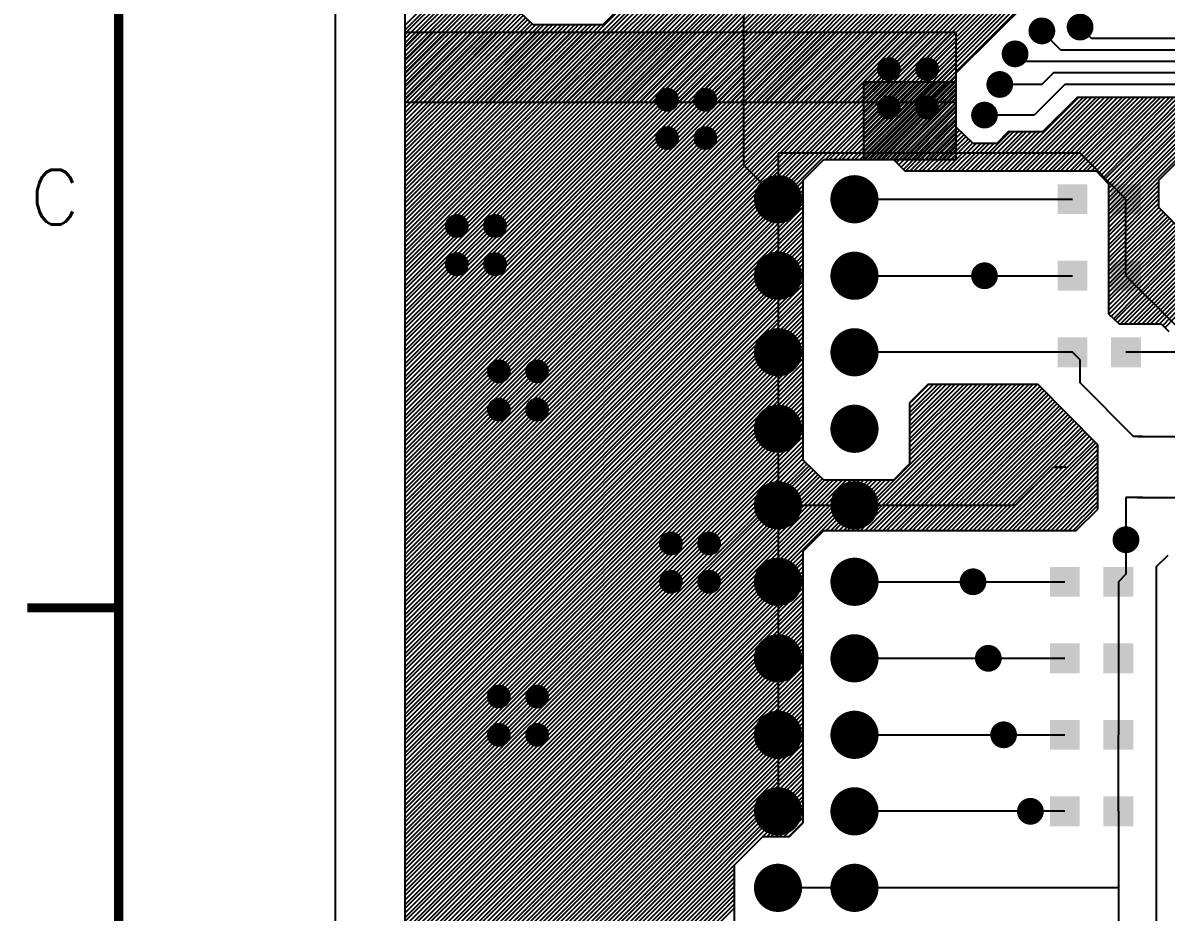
# Model space of a CAD drawing. Extents: x 295 to 953, y 10 to 290.
# Drawn here: x 486.7 to 549.4, y 133.3 to 182 of the extents above; entities that cross this region are included whole.
import ezdxf
from ezdxf.enums import TextEntityAlignment as Align

# ---------------------------------------------------------------- set-up
doc = ezdxf.new("R2010")
doc.units = 0
doc.header["$LTSCALE"] = 5
doc.header["$MEASUREMENT"] = 0
doc.layers.get('0').update_dxf_attribs({"linetype": 'CONTINUOUS', "lineweight": 25})
for name, color, linetype in [('ART01_PHO', 7, 'CONTINUOUS'), ('문자', 4, 'CONTINUOUS'), ('테두리', 3, 'CONTINUOUS')]:
    doc.layers.add(name, color=color, linetype=linetype)
doc.styles.get("Standard").update_dxf_attribs({"font": 'simplex.shx'})

# ---------------------------------------------------------------- blocks, each defined once
blk = doc.blocks.new('C')
at = {"layer": '테두리', "const_width": 0.5}
for points in [[(15, 285), (15, 15), (405, 15), (405, 285), (15, 285)], [(10, 150), (15, 150)]]:
    blk.add_lwpolyline(points, dxfattribs=at)
at = {"layer": '문자'}
blk.add_text('C', height=3, dxfattribs=at).set_placement((11.5, 172.5), align=Align.MIDDLE)

msp = doc.modelspace()

# ---------------------------------------------------------------- linework, layer by layer
for points, const_width in [([(542.201, 181.603, 1), (542.935, 181.603, 1)], 0.733), ([(544.297, 181.812, 1), (545.03, 181.812, 1)], 0.733), ([(540.734, 180.345, 1), (541.468, 180.345, 1)], 0.733), ([(533.861, 179.507, 1), (534.511, 179.507, 1)], 0.65), ([(535.957, 179.507, 1), (536.606, 179.507, 1)], 0.65), ([(539.896, 178.669, 1), (540.63, 178.669, 1)], 0.733), ([(521.707, 177.831, 1), (522.357, 177.831, 1)], 0.65), ([(523.803, 177.831, 1), (524.452, 177.831, 1)], 0.65), ([(533.861, 177.412, 1), (534.511, 177.412, 1)], 0.65), ([(535.957, 177.412, 1), (536.606, 177.412, 1)], 0.65), ([(539.058, 176.992, 1), (539.791, 176.992, 1)], 0.733), ([(521.707, 175.735, 1), (522.357, 175.735, 1)], 0.65), ([(523.803, 175.735, 1), (524.452, 175.735, 1)], 0.65), ([(527.449, 172.382, 1), (528.769, 172.382, 1)], 1.32), ([(531.64, 172.382, 1), (532.96, 172.382, 1)], 1.32), ([(510.182, 170.916, 1), (510.832, 170.916, 1)], 0.65), ([(512.277, 170.916, 1), (512.927, 170.916, 1)], 0.65), ([(510.182, 168.82, 1), (510.832, 168.82, 1)], 0.65), ([(512.277, 168.82, 1), (512.927, 168.82, 1)], 0.65), ([(527.449, 168.191, 1), (528.769, 168.191, 1)], 1.32), ([(531.64, 168.191, 1), (532.96, 168.191, 1)], 1.32), ([(539.058, 168.191, 1), (539.791, 168.191, 1)], 0.733), ([(527.449, 164, 1), (528.769, 164, 1)], 1.32), ([(531.64, 164, 1), (532.96, 164, 1)], 1.32), ([(512.487, 162.953, 1), (513.137, 162.953, 1)], 0.65), ([(514.583, 162.953, 1), (515.232, 162.953, 1)], 0.65), ([(512.487, 160.857, 1), (513.137, 160.857, 1)], 0.65), ([(514.583, 160.857, 1), (515.232, 160.857, 1)], 0.65), ([(527.449, 159.809, 1), (528.769, 159.809, 1)], 1.32), ([(531.64, 159.809, 1), (532.96, 159.809, 1)], 1.32), ([(527.449, 155.618, 1), (528.769, 155.618, 1)], 1.32), ([(531.64, 155.618, 1), (532.96, 155.618, 1)], 1.32), ([(521.917, 153.523, 1), (522.566, 153.523, 1)], 0.65), ([(524.012, 153.523, 1), (524.662, 153.523, 1)], 0.65), ([(546.811, 153.732, 1), (547.545, 153.732, 1)], 0.733), ([(527.449, 151.427, 1), (528.769, 151.427, 1)], 1.32), ([(531.64, 151.427, 1), (532.96, 151.427, 1)], 1.32), ([(521.917, 151.427, 1), (522.566, 151.427, 1)], 0.65), ([(524.012, 151.427, 1), (524.662, 151.427, 1)], 0.65), ([(538.429, 151.427, 1), (539.163, 151.427, 1)], 0.733), ([(527.449, 147.236, 1), (528.769, 147.236, 1)], 1.32), ([(531.64, 147.236, 1), (532.96, 147.236, 1)], 1.32), ([(539.267, 147.236, 1), (540.001, 147.236, 1)], 0.733), ([(512.487, 145.141, 1), (513.137, 145.141, 1)], 0.65), ([(514.583, 145.141, 1), (515.232, 145.141, 1)], 0.65), ([(527.449, 143.045, 1), (528.769, 143.045, 1)], 1.32), ([(531.64, 143.045, 1), (532.96, 143.045, 1)], 1.32), ([(512.487, 143.045, 1), (513.137, 143.045, 1)], 0.65), ([(514.583, 143.045, 1), (515.232, 143.045, 1)], 0.65), ([(540.106, 143.045, 1), (540.839, 143.045, 1)], 0.733), ([(527.449, 138.854, 1), (528.769, 138.854, 1)], 1.32), ([(531.64, 138.854, 1), (532.96, 138.854, 1)], 1.32), ([(541.573, 138.854, 1), (542.306, 138.854, 1)], 0.733), ([(527.449, 134.663, 1), (528.769, 134.663, 1)], 1.32), ([(531.64, 134.663, 1), (532.96, 134.663, 1)], 1.32)]:
    msp.add_lwpolyline(points, format="xyb", close=True, dxfattribs=dict(const_width=const_width))
for points in [[(545.062, 173.2), (545.062, 171.565), (543.427, 173.2), (543.427, 171.565)], [(547.995, 173.2), (547.995, 171.565), (546.361, 173.2), (546.361, 171.565)], [(545.062, 169.009), (545.062, 167.374), (543.427, 169.009), (543.427, 167.374)], [(547.995, 169.009), (547.995, 167.374), (546.361, 169.009), (546.361, 167.374)], [(545.062, 164.818), (545.062, 163.183), (543.427, 164.818), (543.427, 163.183)], [(547.995, 164.818), (547.995, 163.183), (546.361, 164.818), (546.361, 163.183)], [(544.642, 152.245), (544.642, 150.61), (543.008, 152.245), (543.008, 150.61)], [(547.576, 152.245), (547.576, 150.61), (545.942, 152.245), (545.942, 150.61)], [(544.642, 148.054), (544.642, 146.419), (543.008, 148.054), (543.008, 146.419)], [(547.576, 148.054), (547.576, 146.419), (545.942, 148.054), (545.942, 146.419)], [(544.642, 143.863), (544.642, 142.228), (543.008, 143.863), (543.008, 142.228)], [(547.576, 143.863), (547.576, 142.228), (545.942, 143.863), (545.942, 142.228)], [(544.642, 139.672), (544.642, 138.037), (543.008, 139.672), (543.008, 138.037)], [(547.576, 139.672), (547.576, 138.037), (545.942, 139.672), (545.942, 138.037)]]:
    msp.add_solid(points)
at = {"layer": 'ART01_PHO', "color": 7}
for p, q in [((503.843, 231.853), (503.843, 103.147)), ((507.657, 230.176), (507.657, 177.705)), ((535.234, 177.705), (549.944, 192.415)), ((535.485, 177.705), (550.196, 192.415)), ((535.695, 177.705), (550.405, 192.415)), ((535.946, 177.705), (550.657, 192.415)), ((536.198, 177.705), (550.908, 192.415)), ((507.657, 181.896), (513.985, 188.224)), ((507.657, 181.644), (513.985, 187.973)), ((519.601, 177.705), (530.33, 188.434)), ((519.811, 177.705), (530.54, 188.434)), ((520.062, 177.705), (530.791, 188.434)), ((520.314, 177.705), (531.043, 188.434)), ((520.523, 177.705), (531.252, 188.434)), ((520.775, 177.705), (531.504, 188.434)), ((521.026, 177.705), (531.755, 188.434)), ((521.236, 177.705), (531.965, 188.434)), ((521.487, 177.705), (532.216, 188.434)), ((521.739, 177.705), (532.468, 188.434)), ((521.948, 177.705), (532.677, 188.434)), ((522.2, 177.705), (532.929, 188.392)), ((522.451, 177.705), (533.054, 188.308)), ((522.661, 177.705), (533.18, 188.182)), ((522.912, 177.705), (533.264, 188.057)), ((507.657, 181.435), (513.985, 187.763)), ((507.657, 181.183), (513.985, 187.512)), ((523.164, 177.705), (533.39, 187.931)), ((523.373, 177.705), (533.515, 187.805)), ((523.625, 177.705), (533.641, 187.679)), ((523.876, 177.705), (533.767, 187.596)), ((524.086, 177.705), (533.851, 187.47)), ((524.337, 177.705), (533.976, 187.344)), ((507.657, 180.932), (513.985, 187.26)), ((507.657, 180.722), (513.985, 187.051)), ((507.657, 180.471), (513.985, 186.799)), ((524.589, 177.705), (534.102, 187.218)), ((524.798, 177.705), (534.228, 187.093)), ((525.05, 177.705), (534.354, 186.967)), ((525.301, 177.705), (534.479, 186.883)), ((525.511, 177.705), (534.521, 186.716)), ((507.657, 180.22), (513.985, 186.548)), ((507.657, 180.01), (513.985, 186.338)), ((507.657, 179.759), (513.985, 186.087)), ((525.762, 177.705), (534.521, 186.464)), ((526.013, 177.705), (534.521, 186.255)), ((507.657, 179.507), (513.985, 185.835)), ((507.657, 179.298), (513.985, 185.626)), ((526.223, 177.705), (534.521, 186.003)), ((526.474, 177.705), (534.521, 185.752)), ((526.726, 177.705), (534.521, 185.542)), ((507.657, 179.046), (513.985, 185.374)), ((507.657, 178.795), (513.985, 185.123)), ((507.657, 178.585), (513.985, 184.913)), ((514.362, 177.705), (521.529, 184.872)), ((526.935, 177.705), (534.521, 185.291)), ((527.187, 177.705), (534.521, 185.039)), ((527.396, 177.705), (534.521, 184.83)), ((507.657, 178.334), (513.985, 184.662)), ((507.657, 178.082), (513.985, 184.411)), ((507.657, 177.873), (513.985, 184.201)), ((514.614, 177.705), (521.529, 184.62)), ((514.865, 177.705), (521.529, 184.369)), ((527.648, 177.705), (534.521, 184.578)), ((527.899, 177.705), (534.605, 184.411)), ((528.109, 177.705), (534.731, 184.285)), ((507.741, 177.705), (513.985, 183.95)), ((507.992, 177.705), (513.985, 183.698)), ((515.075, 177.705), (521.529, 184.159)), ((515.326, 177.705), (521.613, 183.991)), ((515.578, 177.705), (521.739, 183.866)), ((515.787, 177.705), (521.864, 183.74)), ((516.039, 177.705), (521.99, 183.614)), ((528.36, 177.705), (534.856, 184.159)), ((528.612, 177.705), (534.982, 184.075)), ((528.821, 177.705), (535.108, 183.95)), ((529.073, 177.705), (535.192, 183.824)), ((529.324, 177.705), (535.443, 183.824)), ((529.534, 177.705), (535.653, 183.824)), ((529.785, 177.705), (535.904, 183.824)), ((530.037, 177.705), (536.156, 183.824)), ((530.246, 177.705), (536.365, 183.824)), ((530.498, 177.705), (536.617, 183.824)), ((530.749, 177.705), (536.868, 183.824)), ((530.959, 177.705), (537.078, 183.824)), ((531.21, 177.705), (537.329, 183.824)), ((531.462, 177.705), (537.581, 183.824)), ((531.671, 177.705), (537.79, 183.824)), ((531.923, 177.705), (538.042, 183.824)), ((532.174, 177.705), (538.293, 183.824)), ((532.384, 177.705), (538.503, 183.824)), ((532.635, 177.705), (538.754, 183.824)), ((532.887, 177.705), (539.006, 183.824)), ((533.096, 177.705), (539.215, 183.824)), ((533.348, 177.705), (539.467, 183.824)), ((533.599, 177.705), (539.718, 183.824)), ((533.809, 177.705), (539.928, 183.824)), ((534.06, 177.705), (540.179, 183.824)), ((534.312, 177.705), (540.43, 183.824)), ((534.521, 177.705), (540.64, 183.824)), ((534.773, 177.705), (540.892, 183.824)), ((535.024, 177.705), (541.143, 183.824)), ((508.202, 177.705), (513.985, 183.488)), ((508.453, 177.705), (513.985, 183.237)), ((508.705, 177.705), (513.985, 183.027)), ((516.29, 177.705), (522.116, 183.53)), ((516.5, 177.705), (522.2, 183.405)), ((516.751, 177.705), (522.451, 183.405)), ((517.003, 177.705), (522.703, 183.405)), ((517.212, 177.705), (522.912, 183.405)), ((517.464, 177.705), (523.164, 183.405)), ((517.715, 177.705), (523.415, 183.405)), ((517.925, 177.705), (523.625, 183.405)), ((518.176, 177.705), (523.876, 183.405)), ((518.428, 177.705), (524.128, 183.405)), ((518.637, 177.705), (524.337, 183.405)), ((518.889, 177.705), (524.589, 183.405)), ((519.14, 177.705), (524.84, 183.405)), ((519.35, 177.705), (525.05, 183.405)), ((537.874, 179.298), (541.939, 183.363)), ((508.914, 177.705), (513.985, 182.776)), ((509.166, 177.705), (514.027, 182.566)), ((509.417, 177.705), (514.153, 182.441)), ((509.627, 177.705), (514.279, 182.315)), ((514.698, 181.938), (513.985, 182.608)), ((519.182, 182.608), (518.512, 181.938)), ((526.223, 182.441), (526.223, 174.268)), ((509.878, 177.705), (514.404, 182.231)), ((510.13, 177.705), (514.53, 182.105)), ((510.339, 177.705), (514.614, 181.98)), ((510.591, 177.705), (514.823, 181.938)), ((510.842, 177.705), (515.075, 181.938)), ((511.052, 177.705), (515.284, 181.938)), ((511.303, 177.705), (515.536, 181.938)), ((511.513, 177.705), (515.746, 181.938)), ((511.764, 177.705), (515.997, 181.938)), ((512.016, 177.705), (516.248, 181.938)), ((512.225, 177.705), (516.458, 181.938)), ((512.477, 177.705), (516.709, 181.938)), ((512.728, 177.705), (516.961, 181.938)), ((512.938, 177.705), (517.17, 181.938)), ((513.189, 177.705), (517.422, 181.938)), ((513.44, 177.705), (517.673, 181.938)), ((513.65, 177.705), (517.883, 181.938)), ((513.901, 177.705), (518.134, 181.938)), ((514.153, 177.705), (518.386, 181.938)), ((518.512, 181.938), (514.698, 181.938)), ((545.292, 181.183), (544.663, 181.812)), ((507.657, 181.393), (507.783, 181.519)), ((507.657, 181.183), (507.992, 181.519)), ((507.657, 180.932), (508.244, 181.519)), ((507.657, 180.681), (508.495, 181.519)), ((507.657, 180.471), (508.705, 181.519)), ((507.657, 180.22), (508.956, 181.519)), ((507.657, 179.968), (509.208, 181.519)), ((507.657, 179.759), (509.417, 181.519)), ((507.657, 179.507), (509.669, 181.519)), ((507.657, 179.256), (509.92, 181.519)), ((507.657, 179.046), (510.13, 181.519)), ((507.657, 178.795), (510.381, 181.519)), ((507.657, 178.543), (510.632, 181.519)), ((507.657, 178.334), (510.842, 181.519)), ((507.657, 178.082), (511.093, 181.519)), ((507.657, 177.831), (511.345, 181.519)), ((507.657, 177.621), (511.555, 181.519)), ((507.657, 177.37), (511.806, 181.519)), ((507.657, 177.118), (512.057, 181.519)), ((507.657, 176.909), (512.267, 181.519)), ((507.657, 176.657), (512.518, 181.519)), ((507.657, 176.406), (512.77, 181.519)), ((507.657, 176.196), (512.979, 181.519)), ((507.657, 175.945), (513.231, 181.519)), ((507.657, 175.735), (513.482, 181.519)), ((507.657, 175.484), (513.692, 181.519)), ((507.657, 175.232), (513.943, 181.519)), ((507.657, 175.023), (514.195, 181.519)), ((507.657, 174.771), (514.404, 181.519)), ((507.657, 174.52), (514.656, 181.519)), ((507.657, 174.31), (514.907, 181.519)), ((507.657, 174.059), (515.117, 181.519)), ((507.657, 173.807), (515.368, 181.519)), ((507.657, 173.598), (515.578, 181.519)), ((507.657, 173.346), (515.829, 181.519)), ((507.657, 173.095), (516.081, 181.519)), ((507.657, 172.885), (516.29, 181.519)), ((507.657, 172.634), (516.542, 181.519)), ((507.657, 172.382), (516.793, 181.519)), ((507.657, 172.173), (517.003, 181.519)), ((507.657, 171.921), (517.254, 181.519)), ((507.657, 171.67), (517.506, 181.519)), ((507.657, 171.46), (517.715, 181.519)), ((507.657, 171.209), (517.967, 181.519)), ((507.657, 170.957), (518.218, 181.519)), ((507.657, 170.748), (518.428, 181.519)), ((507.657, 170.496), (518.679, 181.519)), ((507.657, 170.245), (518.931, 181.519)), ((507.657, 170.035), (519.14, 181.519)), ((507.657, 169.784), (519.392, 181.519)), ((507.657, 169.532), (519.643, 181.519)), ((507.657, 169.323), (519.853, 181.519)), ((507.657, 169.071), (520.104, 181.519)), ((507.657, 168.82), (520.356, 181.519)), ((507.657, 168.61), (520.565, 181.519)), ((507.657, 168.359), (520.817, 181.519)), ((507.657, 168.149), (521.068, 181.519)), ((507.657, 167.898), (521.278, 181.519)), ((507.657, 167.647), (521.529, 181.519)), ((507.657, 167.437), (521.781, 181.519)), ((507.657, 167.186), (521.99, 181.519)), ((507.657, 166.934), (522.242, 181.519)), ((507.657, 166.725), (522.493, 181.519)), ((507.657, 166.473), (522.703, 181.519)), ((507.657, 166.222), (522.954, 181.519)), ((507.657, 166.012), (523.205, 181.519)), ((507.657, 165.761), (523.415, 181.519)), ((507.657, 165.509), (523.666, 181.519)), ((507.657, 165.3), (523.876, 181.519)), ((507.657, 165.048), (524.128, 181.519)), ((507.657, 164.797), (524.379, 181.519)), ((507.657, 164.587), (524.589, 181.519)), ((507.657, 164.336), (524.84, 181.519)), ((507.657, 164.084), (525.091, 181.519)), ((507.657, 163.875), (525.301, 181.519)), ((507.657, 163.623), (525.552, 181.519)), ((507.657, 163.372), (525.804, 181.519)), ((507.657, 163.162), (526.013, 181.519)), ((507.657, 162.911), (526.265, 181.519)), ((507.657, 162.659), (526.516, 181.519)), ((507.657, 162.45), (526.726, 181.519)), ((507.657, 162.198), (526.977, 181.519)), ((507.657, 161.947), (527.229, 181.519)), ((507.657, 161.737), (527.438, 181.519)), ((507.657, 161.486), (527.69, 181.519)), ((507.657, 161.234), (527.941, 181.519)), ((507.657, 161.025), (528.151, 181.519)), ((507.657, 160.773), (528.402, 181.519)), ((507.657, 160.522), (528.654, 181.519)), ((507.657, 160.312), (528.863, 181.519)), ((507.657, 160.061), (529.115, 181.519)), ((507.657, 159.851), (529.366, 181.519)), ((507.657, 159.6), (529.576, 181.519)), ((507.657, 159.348), (529.827, 181.519)), ((507.657, 159.139), (530.079, 181.519)), ((507.657, 158.887), (530.288, 181.519)), ((507.657, 158.636), (530.54, 181.519)), ((507.657, 158.426), (530.791, 181.519)), ((507.657, 158.175), (531.001, 181.519)), ((507.657, 157.923), (531.252, 181.519)), ((507.657, 157.714), (531.462, 181.519)), ((507.657, 157.462), (531.713, 181.519)), ((507.657, 157.211), (531.965, 181.519)), ((507.657, 157.001), (532.174, 181.519)), ((507.657, 156.75), (532.426, 181.519)), ((507.657, 156.498), (532.677, 181.519)), ((507.657, 156.289), (532.887, 181.519)), ((507.657, 156.037), (533.138, 181.519)), ((507.657, 155.786), (533.39, 181.519)), ((507.657, 155.576), (533.599, 181.519)), ((507.657, 155.325), (533.851, 181.519)), ((507.657, 155.074), (534.102, 181.519)), ((507.657, 154.864), (534.312, 181.519)), ((507.657, 154.613), (534.563, 181.519)), ((507.657, 154.361), (534.815, 181.519)), ((507.657, 154.151), (535.024, 181.519)), ((507.657, 153.9), (535.276, 181.519)), ((507.657, 153.649), (535.527, 181.519)), ((507.657, 153.439), (535.737, 181.519)), ((507.657, 153.188), (535.988, 181.519)), ((507.657, 152.936), (536.239, 181.519)), ((507.657, 152.727), (536.449, 181.519)), ((507.657, 152.475), (536.701, 181.519)), ((507.657, 152.224), (536.952, 181.519)), ((507.657, 152.014), (537.162, 181.519)), ((507.657, 151.763), (537.413, 181.519)), ((537.874, 181.519), (507.657, 181.519)), ((507.657, 181.519), (507.657, 106.374)), ((530.707, 174.562), (537.664, 181.519)), ((530.917, 174.562), (537.874, 181.519)), ((531.168, 174.562), (537.874, 181.267)), ((537.874, 174.562), (537.874, 181.519)), ((543.616, 180.555), (542.568, 181.603)), ((590.178, 181.183), (545.292, 181.183)), ((531.42, 174.562), (537.874, 181.058)), ((531.629, 174.562), (537.874, 180.806)), ((531.881, 174.562), (537.874, 180.555)), ((589.549, 180.555), (543.616, 180.555)), ((532.132, 174.562), (537.874, 180.345)), ((532.342, 174.562), (537.874, 180.094)), ((532.593, 174.562), (537.874, 179.842)), ((541.52, 179.926), (541.101, 180.345)), ((588.92, 179.926), (541.52, 179.926)), ((532.803, 174.562), (537.874, 179.633)), ((533.054, 174.562), (537.874, 179.381)), ((537.874, 177.705), (537.874, 179.298)), ((543.197, 179.298), (542.568, 178.669)), ((588.334, 179.298), (543.197, 179.298)), ((532.803, 178.753), (532.845, 178.795)), ((532.803, 178.501), (533.096, 178.795)), ((532.803, 178.292), (533.306, 178.795)), ((532.803, 178.04), (533.557, 178.795)), ((532.803, 177.789), (533.809, 178.795)), ((532.803, 177.579), (534.018, 178.795)), ((532.803, 177.328), (534.27, 178.795)), ((532.803, 177.076), (534.521, 178.795)), ((532.803, 176.867), (534.731, 178.795)), ((532.803, 176.615), (534.982, 178.795)), ((532.803, 176.364), (535.234, 178.795)), ((532.803, 176.154), (535.443, 178.795)), ((532.803, 175.903), (535.695, 178.795)), ((532.803, 175.651), (535.946, 178.795)), ((532.803, 175.442), (536.156, 178.795)), ((532.803, 175.19), (536.407, 178.795)), ((532.803, 174.939), (536.659, 178.795)), ((532.803, 174.729), (536.868, 178.795)), ((537.874, 178.795), (532.803, 178.795)), ((532.803, 178.795), (532.803, 174.562)), ((532.887, 174.562), (537.12, 178.795)), ((533.138, 174.562), (537.371, 178.795)), ((533.306, 174.562), (537.874, 179.13)), ((533.348, 174.562), (537.581, 178.795)), ((533.515, 174.562), (537.874, 178.92)), ((533.599, 174.562), (537.832, 178.795)), ((533.767, 174.562), (537.874, 178.669)), ((533.851, 174.562), (537.874, 178.627)), ((536.407, 177.705), (537.874, 179.172)), ((536.659, 177.705), (537.874, 178.92)), ((536.91, 177.705), (537.874, 178.669)), ((537.874, 176.322), (537.874, 178.795)), ((542.568, 178.669), (540.263, 178.669)), ((543.825, 178.669), (542.149, 176.992)), ((583.43, 178.669), (543.825, 178.669)), ((534.018, 174.562), (537.874, 178.417)), ((534.06, 174.562), (537.874, 178.375)), ((534.228, 174.562), (537.874, 178.208)), ((534.312, 174.562), (537.874, 178.124)), ((534.479, 174.562), (537.874, 177.956)), ((537.12, 177.705), (537.874, 178.459)), ((537.371, 177.705), (537.874, 178.208)), ((537.623, 177.705), (537.874, 177.956)), ((540.556, 173.933), (544.58, 177.956)), ((540.808, 173.933), (544.831, 177.956)), ((541.017, 173.933), (545.041, 177.956)), ((541.269, 173.933), (545.292, 177.956)), ((541.52, 173.933), (545.544, 177.956)), ((541.73, 173.933), (545.753, 177.956)), ((541.981, 173.933), (546.005, 177.956)), ((542.233, 173.933), (546.256, 177.956)), ((542.442, 173.933), (546.466, 177.956)), ((544.496, 177.956), (542.61, 176.07)), ((542.694, 173.933), (546.717, 177.956)), ((542.945, 173.933), (546.968, 177.956)), ((543.155, 173.933), (547.178, 177.956)), ((543.406, 173.933), (547.429, 177.956)), ((543.616, 173.933), (547.639, 177.956)), ((543.867, 173.933), (547.89, 177.956)), ((544.119, 173.933), (548.142, 177.956)), ((544.328, 173.933), (548.351, 177.956)), ((559.541, 177.956), (544.496, 177.956)), ((544.58, 173.933), (548.603, 177.956)), ((544.831, 173.933), (548.854, 177.956)), ((545.041, 173.933), (549.064, 177.956)), ((545.292, 173.933), (549.315, 177.956)), ((545.544, 173.933), (549.567, 177.956)), ((545.669, 173.807), (549.776, 177.956)), ((545.795, 173.682), (550.028, 177.956)), ((545.921, 173.556), (550.279, 177.956)), ((546.005, 173.472), (550.489, 177.956)), ((546.13, 173.346), (550.74, 177.956)), ((546.214, 173.179), (550.992, 177.956)), ((546.214, 172.969), (551.201, 177.956)), ((546.214, 172.718), (551.453, 177.956)), ((546.214, 172.466), (551.704, 177.956)), ((546.214, 172.257), (551.914, 177.956)), ((546.214, 172.005), (552.165, 177.956)), ((546.214, 171.754), (552.417, 177.956)), ((546.214, 171.544), (552.626, 177.956)), ((546.214, 171.293), (552.878, 177.956)), ((546.214, 171.083), (553.129, 177.956)), ((546.214, 170.832), (553.339, 177.956)), ((507.657, 177.705), (537.874, 177.705)), ((534.479, 174.478), (537.874, 177.914)), ((534.605, 174.394), (537.874, 177.663)), ((534.731, 174.562), (537.874, 177.705)), ((534.731, 174.268), (537.874, 177.412)), ((534.94, 174.562), (537.874, 177.495)), ((537.832, 177.705), (537.874, 177.747)), ((534.856, 174.143), (537.874, 177.202)), ((534.982, 174.017), (537.874, 176.951)), ((535.108, 173.933), (537.874, 176.699)), ((535.192, 174.562), (537.874, 177.244)), ((535.443, 174.562), (537.874, 176.992)), ((535.653, 174.562), (537.874, 176.783)), ((542.149, 176.992), (539.425, 176.992)), ((535.359, 173.933), (537.874, 176.49)), ((535.569, 173.933), (537.916, 176.28)), ((535.82, 173.933), (538.042, 176.154)), ((535.904, 174.562), (537.874, 176.531)), ((536.156, 174.562), (537.874, 176.28)), ((536.365, 174.562), (537.874, 176.07)), ((538.796, 175.442), (537.874, 176.322)), ((538.67, 173.933), (540.808, 176.07)), ((538.88, 173.933), (541.017, 176.07)), ((539.131, 173.933), (541.269, 176.07)), ((539.383, 173.933), (541.52, 176.07)), ((539.592, 173.933), (541.73, 176.07)), ((539.844, 173.933), (541.981, 176.07)), ((540.095, 173.933), (542.233, 176.07)), ((540.724, 176.07), (540.095, 175.442)), ((540.305, 173.933), (542.442, 176.07)), ((542.61, 176.07), (540.724, 176.07)), ((536.03, 173.933), (538.167, 176.029)), ((536.281, 173.933), (538.293, 175.903)), ((536.533, 173.933), (538.419, 175.819)), ((536.617, 174.562), (537.874, 175.819)), ((536.742, 173.933), (538.545, 175.693)), ((536.868, 174.562), (537.874, 175.568)), ((536.994, 173.933), (538.628, 175.568)), ((537.245, 173.933), (538.754, 175.442)), ((537.455, 173.933), (538.964, 175.442)), ((537.706, 173.933), (539.215, 175.442)), ((537.958, 173.933), (539.467, 175.442)), ((538.167, 173.933), (539.676, 175.442)), ((538.419, 173.933), (539.928, 175.442)), ((540.095, 175.442), (538.796, 175.442)), ((544.663, 174.897), (528.109, 174.897)), ((528.109, 174.897), (528.109, 172.382)), ((537.078, 174.562), (537.874, 175.358)), ((537.329, 174.562), (537.874, 175.106)), ((537.581, 174.562), (537.874, 174.855)), ((547.178, 172.382), (544.663, 174.897)), ((526.223, 174.268), (528.109, 172.382)), ((529.492, 173.43), (530.624, 174.562)), ((530.624, 174.562), (537.874, 174.562)), ((532.803, 174.562), (534.437, 174.562)), ((534.437, 174.562), (535.066, 173.933)), ((537.79, 174.562), (537.874, 174.645)), ((548.98, 173.43), (550.112, 174.562)), ((535.066, 173.933), (545.544, 173.933)), ((545.544, 173.933), (546.214, 173.221)), ((507.657, 151.553), (529.492, 173.388)), ((507.657, 151.302), (529.492, 173.137)), ((529.492, 158.091), (529.492, 173.43)), ((546.214, 170.58), (548.98, 173.346)), ((546.214, 173.221), (546.214, 166.096)), ((546.214, 170.371), (548.98, 173.137)), ((548.98, 171.921), (548.98, 173.43)), ((507.657, 151.05), (529.492, 172.885)), ((507.657, 150.841), (529.492, 172.676)), ((507.657, 150.589), (529.492, 172.424)), ((528.109, 172.382), (528.109, 168.191)), ((532.3, 172.382), (544.244, 172.382)), ((546.214, 170.119), (548.98, 172.885)), ((546.214, 169.868), (548.98, 172.634)), ((546.214, 169.658), (548.98, 172.424)), ((547.178, 168.191), (547.178, 172.382)), ((507.657, 150.338), (529.492, 172.173)), ((507.657, 150.128), (529.492, 171.963)), ((507.657, 149.877), (529.492, 171.712)), ((546.214, 169.407), (548.98, 172.173)), ((546.214, 169.155), (548.98, 171.921)), ((546.214, 168.946), (549.106, 171.796)), ((546.214, 168.694), (549.232, 171.67)), ((550.447, 170.454), (548.98, 171.921)), ((507.657, 149.625), (529.492, 171.46)), ((507.657, 149.416), (529.492, 171.251)), ((546.214, 168.443), (549.357, 171.586)), ((546.214, 168.233), (549.483, 171.46)), ((546.214, 167.982), (549.567, 171.335)), ((546.214, 167.73), (549.693, 171.209)), ((546.214, 167.521), (549.818, 171.083)), ((507.657, 149.164), (529.492, 170.999)), ((507.657, 148.913), (529.492, 170.748)), ((507.657, 148.703), (529.492, 170.538)), ((546.214, 167.269), (549.944, 170.957)), ((546.214, 167.018), (550.07, 170.874)), ((546.214, 166.808), (550.196, 170.748)), ((546.214, 166.557), (550.279, 170.622)), ((546.214, 166.305), (550.405, 170.496)), ((507.657, 148.452), (529.492, 170.287)), ((507.657, 148.2), (529.492, 170.035)), ((507.657, 147.991), (529.492, 169.826)), ((546.256, 166.096), (550.447, 170.329)), ((546.382, 165.97), (550.447, 170.077)), ((546.507, 165.844), (550.447, 169.826)), ((507.657, 147.739), (529.492, 169.574)), ((507.657, 147.488), (529.492, 169.323)), ((546.591, 165.761), (550.447, 169.616)), ((546.717, 165.635), (550.447, 169.365)), ((507.657, 147.278), (529.492, 169.113)), ((507.657, 147.027), (529.492, 168.862)), ((507.657, 146.775), (529.492, 168.61)), ((546.885, 165.551), (550.447, 169.113)), ((547.094, 165.551), (550.447, 168.904)), ((547.346, 165.551), (550.447, 168.652)), ((507.657, 146.566), (529.492, 168.401)), ((507.657, 146.314), (529.492, 168.149)), ((528.109, 168.191), (528.109, 164)), ((532.3, 168.191), (544.244, 168.191)), ((549.902, 165.467), (547.178, 168.191)), ((547.597, 165.551), (550.447, 168.401)), ((547.807, 165.551), (550.447, 168.191)), ((548.058, 165.551), (550.447, 167.94)), ((507.657, 146.063), (529.492, 167.898)), ((507.657, 145.853), (529.492, 167.688)), ((507.657, 145.602), (529.492, 167.437)), ((548.31, 165.551), (550.447, 167.688)), ((548.519, 165.551), (550.447, 167.479)), ((507.657, 145.35), (529.492, 167.186)), ((507.657, 145.141), (529.492, 166.976)), ((507.657, 144.889), (529.492, 166.725)), ((548.771, 165.551), (550.447, 167.227)), ((549.022, 165.551), (550.447, 167.018)), ((549.19, 165.467), (550.447, 166.766)), ((507.657, 144.638), (529.492, 166.473)), ((507.657, 144.428), (529.492, 166.263)), ((546.214, 166.096), (546.801, 165.551)), ((549.315, 165.341), (550.447, 166.515)), ((507.657, 144.177), (529.492, 166.012)), ((507.657, 143.967), (529.492, 165.802)), ((507.657, 143.716), (529.492, 165.551)), ((546.801, 165.551), (549.106, 165.551)), ((549.106, 165.551), (549.525, 165.132)), ((507.657, 143.464), (529.492, 165.3)), ((507.657, 143.255), (529.492, 165.09)), ((507.657, 143.003), (529.492, 164.839)), ((507.657, 142.752), (529.492, 164.587)), ((507.657, 142.542), (529.492, 164.378)), ((507.657, 142.291), (529.492, 164.126)), ((507.657, 142.04), (529.492, 163.875)), ((507.657, 141.83), (529.492, 163.665)), ((528.109, 164), (528.109, 159.809)), ((544.244, 164), (532.3, 164)), ((544.663, 163.581), (544.244, 164)), ((544.663, 162.324), (544.663, 163.581)), ((550.657, 164), (547.178, 164)), ((507.657, 141.578), (529.492, 163.414)), ((507.657, 141.327), (529.492, 163.162)), ((507.657, 141.117), (529.492, 162.953)), ((507.657, 140.866), (529.492, 162.701)), ((507.657, 140.615), (529.492, 162.45)), ((547.597, 159.39), (544.663, 162.324)), ((507.657, 140.405), (529.492, 162.24)), ((507.657, 140.154), (529.492, 161.989)), ((507.657, 139.902), (529.492, 161.737)), ((531.713, 154.235), (539.718, 162.24)), ((531.923, 154.235), (539.928, 162.24)), ((532.174, 154.235), (540.179, 162.24)), ((532.426, 154.235), (540.43, 162.24)), ((532.635, 154.235), (540.64, 162.24)), ((532.887, 154.235), (540.892, 162.24)), ((533.138, 154.235), (541.143, 162.24)), ((533.348, 154.235), (541.353, 162.24)), ((533.599, 154.235), (541.604, 162.24)), ((533.851, 154.235), (541.855, 162.24)), ((534.06, 154.235), (542.065, 162.24)), ((534.312, 154.235), (542.316, 162.24)), ((534.563, 154.235), (542.442, 162.114)), ((534.773, 154.235), (542.568, 161.989)), ((535.024, 154.235), (542.694, 161.905)), ((535.276, 154.235), (542.819, 161.779)), ((535.317, 161.192), (536.365, 162.24)), ((535.317, 160.941), (536.617, 162.24)), ((535.317, 160.689), (536.868, 162.24)), ((535.317, 160.48), (537.078, 162.24)), ((535.317, 160.228), (537.329, 162.24)), ((535.317, 159.977), (537.581, 162.24)), ((535.317, 159.767), (537.79, 162.24)), ((535.317, 159.516), (538.042, 162.24)), ((535.317, 159.265), (538.293, 162.24)), ((535.317, 159.055), (538.503, 162.24)), ((535.317, 158.804), (538.754, 162.24)), ((535.317, 158.552), (539.006, 162.24)), ((535.317, 158.343), (539.215, 162.24)), ((535.317, 158.091), (539.467, 162.24)), ((536.323, 162.24), (535.317, 161.234)), ((535.485, 154.235), (542.903, 161.653)), ((542.358, 162.24), (536.323, 162.24)), ((545.627, 158.929), (542.358, 162.24)), ((507.657, 139.693), (529.492, 161.528)), ((507.657, 139.441), (529.492, 161.276)), ((507.657, 139.19), (529.492, 161.025)), ((535.317, 161.234), (535.317, 157.881)), ((535.737, 154.235), (543.029, 161.528)), ((535.988, 154.235), (543.155, 161.402)), ((536.198, 154.235), (543.28, 161.276)), ((536.449, 154.235), (543.406, 161.192)), ((536.659, 154.235), (543.532, 161.067)), ((507.657, 138.98), (529.492, 160.815)), ((507.657, 138.729), (529.492, 160.564)), ((536.91, 154.235), (543.616, 160.941)), ((537.162, 154.235), (543.741, 160.815)), ((537.371, 154.235), (543.867, 160.689)), ((537.623, 154.235), (543.993, 160.564)), ((537.874, 154.235), (544.119, 160.48)), ((507.657, 138.477), (529.492, 160.312)), ((507.657, 138.268), (529.492, 160.103)), ((507.657, 138.016), (529.492, 159.851)), ((528.109, 159.809), (528.109, 155.618)), ((538.084, 154.235), (544.244, 160.354)), ((538.335, 154.235), (544.328, 160.228)), ((538.586, 154.235), (544.454, 160.103)), ((538.796, 154.235), (544.58, 159.977)), ((539.047, 154.235), (544.705, 159.851)), ((539.299, 154.235), (544.831, 159.767)), ((507.657, 137.765), (529.492, 159.6)), ((507.657, 137.555), (529.492, 159.39)), ((507.657, 137.304), (529.492, 159.139)), ((539.508, 154.235), (544.957, 159.642)), ((539.76, 154.235), (545.041, 159.516)), ((540.011, 154.235), (545.166, 159.39)), ((540.221, 154.235), (545.292, 159.265)), ((540.472, 154.235), (545.418, 159.139)), ((548.1, 159.39), (547.555, 159.39)), ((547.807, 159.39), (547.597, 159.39)), ((547.807, 159.39), (550.531, 159.39)), ((507.657, 137.052), (529.492, 158.887)), ((507.657, 136.843), (529.492, 158.678)), ((540.724, 154.235), (545.544, 159.055)), ((540.933, 154.235), (545.627, 158.929)), ((541.185, 154.235), (545.627, 158.678)), ((545.627, 155.409), (545.627, 158.929)), ((507.657, 136.591), (529.492, 158.426)), ((507.657, 136.34), (529.492, 158.175)), ((507.657, 136.13), (529.576, 158.007)), ((507.657, 135.879), (529.702, 157.881)), ((530.624, 157.001), (529.492, 158.091)), ((535.317, 157.881), (534.437, 157.001)), ((541.436, 154.235), (545.627, 158.426)), ((541.646, 154.235), (545.627, 158.217)), ((541.897, 154.235), (545.627, 157.965)), ((507.657, 135.669), (529.827, 157.798)), ((507.657, 135.418), (529.911, 157.672)), ((507.657, 135.166), (530.037, 157.546)), ((507.657, 134.957), (530.163, 157.42)), ((507.657, 134.705), (530.288, 157.295)), ((541.101, 155.618), (543.197, 157.714)), ((542.149, 154.235), (545.627, 157.756)), ((542.358, 154.235), (545.627, 157.504)), ((543.197, 157.714), (543.616, 157.714)), ((543.909, 157.714), (543.364, 157.714)), ((507.657, 134.454), (530.414, 157.211)), ((507.657, 134.244), (530.54, 157.085)), ((507.657, 133.993), (530.665, 157.001)), ((507.657, 133.741), (530.917, 157.001)), ((507.657, 133.532), (531.126, 157.001)), ((507.657, 133.28), (531.378, 157.001)), ((507.657, 133.029), (531.629, 157.001)), ((507.657, 132.819), (531.839, 157.001)), ((507.657, 132.568), (532.09, 157.001)), ((507.657, 132.316), (532.342, 157.001)), ((507.657, 132.107), (532.551, 157.001)), ((507.657, 131.855), (532.803, 157.001)), ((507.657, 131.604), (533.054, 157.001)), ((507.657, 131.394), (533.264, 157.001)), ((534.437, 157.001), (530.624, 157.001)), ((530.749, 154.235), (533.515, 157.001)), ((531.001, 154.235), (533.767, 157.001)), ((531.21, 154.235), (533.976, 157.001)), ((531.462, 154.235), (534.228, 157.001)), ((542.61, 154.235), (545.627, 157.253)), ((542.861, 154.235), (545.627, 157.043)), ((543.071, 154.235), (545.627, 156.792)), ((543.322, 154.235), (545.627, 156.54)), ((543.574, 154.235), (545.627, 156.331)), ((543.783, 154.235), (545.627, 156.079)), ((547.178, 156.037), (547.178, 151.846)), ((547.807, 156.037), (547.178, 156.037)), ((548.1, 156.037), (547.555, 156.037)), ((547.807, 156.037), (550.531, 156.037)), ((528.109, 155.618), (532.3, 155.618)), ((528.109, 155.618), (528.109, 151.427)), ((532.3, 155.618), (541.101, 155.618)), ((544.035, 154.235), (545.627, 155.828)), ((544.286, 154.235), (545.627, 155.618)), ((544.454, 154.235), (545.627, 155.409)), ((529.492, 153.104), (530.624, 154.235)), ((530.624, 154.235), (544.454, 154.235)), ((507.657, 131.143), (529.492, 152.978)), ((529.492, 138.226), (529.492, 153.104)), ((548.854, 152.266), (549.483, 152.894)), ((507.657, 130.891), (529.492, 152.727)), ((507.657, 130.682), (529.492, 152.517)), ((507.657, 130.43), (529.492, 152.266)), ((548.854, 126.491), (548.854, 152.266)), ((507.657, 130.179), (529.492, 152.014)), ((507.657, 129.969), (529.492, 151.805)), ((547.178, 151.846), (546.759, 151.427)), ((507.657, 129.718), (529.492, 151.553)), ((507.657, 129.467), (529.492, 151.302)), ((507.657, 129.257), (529.492, 151.092)), ((528.109, 151.427), (528.109, 147.236)), ((532.3, 151.427), (543.825, 151.427)), ((546.759, 151.427), (546.759, 147.236)), ((507.657, 129.006), (529.492, 150.841)), ((507.657, 128.754), (529.492, 150.589)), ((507.657, 128.544), (529.492, 150.38)), ((507.657, 128.293), (529.492, 150.128)), ((507.657, 128.042), (529.492, 149.877)), ((507.657, 127.832), (529.492, 149.667)), ((507.657, 127.581), (529.492, 149.416)), ((507.657, 127.371), (529.492, 149.206)), ((507.657, 127.12), (529.492, 148.955)), ((507.657, 126.868), (529.492, 148.703)), ((507.657, 126.659), (529.492, 148.494)), ((507.657, 126.407), (529.492, 148.242)), ((507.657, 126.156), (529.492, 147.991)), ((507.657, 125.946), (529.492, 147.781)), ((507.657, 125.695), (529.492, 147.53)), ((507.657, 125.443), (529.492, 147.278)), ((528.109, 147.236), (528.109, 143.045)), ((532.3, 147.236), (543.825, 147.236)), ((546.759, 147.236), (546.759, 143.045)), ((507.657, 125.234), (529.492, 147.069)), ((507.657, 124.982), (529.492, 146.817)), ((507.657, 124.731), (529.492, 146.566)), ((507.657, 124.521), (529.492, 146.356)), ((507.657, 124.27), (529.492, 146.105)), ((507.657, 124.018), (529.492, 145.853)), ((507.657, 123.809), (529.492, 145.644)), ((507.657, 123.557), (529.492, 145.392)), ((507.657, 123.306), (529.492, 145.141)), ((507.657, 123.096), (529.492, 144.931)), ((507.657, 122.845), (529.492, 144.68)), ((507.657, 122.593), (529.492, 144.428)), ((507.657, 122.384), (529.492, 144.219)), ((507.657, 122.132), (529.492, 143.967)), ((507.657, 121.881), (529.492, 143.716)), ((507.657, 121.671), (529.492, 143.506)), ((507.657, 121.42), (529.492, 143.255)), ((507.657, 121.168), (529.492, 143.003)), ((528.109, 143.045), (528.109, 138.854)), ((532.3, 143.045), (543.825, 143.045)), ((546.759, 138.854), (546.759, 143.045)), ((507.657, 120.959), (529.492, 142.794)), ((507.657, 120.707), (529.492, 142.542)), ((507.657, 120.456), (529.492, 142.291)), ((507.657, 120.246), (529.492, 142.081)), ((507.657, 119.995), (529.492, 141.83)), ((507.657, 119.785), (529.492, 141.62)), ((507.657, 119.534), (529.492, 141.369)), ((507.657, 119.282), (529.492, 141.117)), ((507.657, 119.073), (529.492, 140.908)), ((507.657, 118.821), (529.492, 140.656)), ((507.657, 118.57), (529.492, 140.405)), ((507.657, 118.36), (529.492, 140.195)), ((507.657, 118.109), (529.492, 139.944)), ((527.271, 137.471), (529.492, 139.693)), ((527.522, 137.471), (529.492, 139.483)), ((527.732, 137.471), (529.492, 139.232)), ((527.983, 137.471), (529.492, 138.98)), ((528.193, 137.471), (529.492, 138.771)), ((528.444, 137.471), (529.492, 138.519)), ((543.825, 138.854), (532.3, 138.854)), ((546.759, 138.854), (546.759, 126.91)), ((528.696, 137.471), (529.492, 138.268)), ((528.738, 137.471), (529.492, 138.226)), ((525.72, 135.921), (527.271, 137.471)), ((527.271, 137.471), (528.738, 137.471)), ((507.657, 117.857), (525.72, 135.921)), ((507.657, 117.648), (525.72, 135.711)), ((507.657, 117.396), (525.72, 135.46)), ((525.72, 132.735), (525.72, 135.921)), ((507.657, 117.145), (525.72, 135.208)), ((507.657, 116.935), (525.72, 134.999)), ((507.657, 116.684), (525.72, 134.747)), ((507.657, 116.433), (525.72, 134.496)), ((507.657, 116.223), (525.72, 134.286)), ((532.3, 134.663), (528.109, 134.663)), ((546.759, 134.663), (532.3, 134.663)), ((507.657, 115.971), (525.72, 134.035)), ((507.657, 115.72), (525.72, 133.783)), ((507.657, 115.51), (525.72, 133.574))]:
    msp.add_line(p, q, dxfattribs=at)

# ---------------------------------------------------------------- block references
msp.add_blockref('C', (476.978, 0))

doc.saveas('drawing.dxf')
